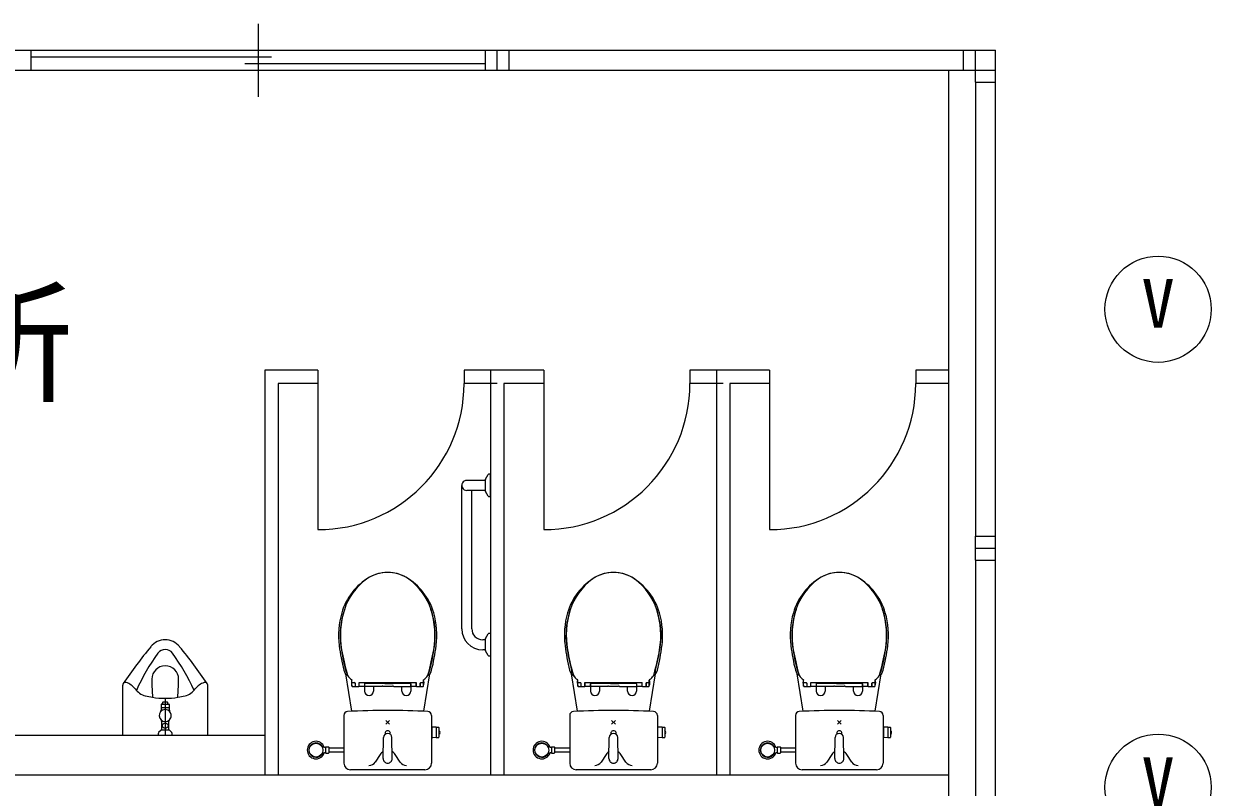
# Model space of a CAD drawing. Units: millimetres at full size, sheet at 1:100. Extents: x -84100 to 167013, y -59450 to 59350.
# Drawn here: x -19736 to -15266, y -18928 to -16053 of the extents above; entities that cross this region are included whole.
import ezdxf
from ezdxf.enums import TextEntityAlignment as Align

# ---------------------------------------------------------------- set-up
doc = ezdxf.new("R2010")
doc.units = ezdxf.units.MM
doc.header["$LTSCALE"] = 100
for name, color, linetype, lineweight in [('0-2_間仕切り', 5, 'Continuous', 9), ('0-4_通り芯', 3, 'Continuous', 9), ('0-7_作図線', 7, 'Continuous', 9), ('0-B_部屋面積', 4, 'Continuous', 9), ('3-3', 4, 'Continuous', 9)]:
    doc.layers.add(name, color=color, linetype=linetype, lineweight=lineweight)
doc.layers.add('1-E', color=7, linetype='Continuous')
doc.styles.add('ＭＳ ゴシック', font='')
doc.styles.get('ＭＳ ゴシック').set_extended_font_data('MS Gothic')

msp = doc.modelspace()

# ---------------------------------------------------------------- linework, layer by layer
at = {"layer": '0-2_間仕切り'}
for p, q in [((-18853.5, -16053.3), (-18853.5, -16328.3)), ((-19708.5, -16153.3), (-17998.5, -16153.3)), ((-19708.5, -16178.3), (-18803.5, -16178.3)), ((-18903.5, -16203.3), (-17998.5, -16203.3)), ((-19708.5, -16228.3), (-17998.5, -16228.3))]:
    msp.add_line(p, q, dxfattribs=at)
at = {"layer": '0-4_通り芯'}
for p, q in [((-17908.5, -16153.3), (-16198.5, -16153.3)), ((-17908.5, -16228.3), (-16198.5, -16228.3)), ((-16253.5, -21583.3), (-16253.5, -16228.3)), ((-16153.5, -16273.3), (-16153.5, -17983.3)), ((-16078.5, -17983.3), (-16078.5, -16273.3)), ((-16153.5, -18073.3), (-16153.5, -19783.3)), ((-16078.5, -19783.3), (-16078.5, -18073.3)), ((-16253.5, -18883.3), (-22443.5, -18883.3))]:
    msp.add_line(p, q, dxfattribs=at)
at = {"layer": '0-7_作図線'}
for p, q in [((-19798.5, -16153.3), (-19708.5, -16153.3)), ((-19708.5, -16228.3), (-19708.5, -16153.3)), ((-17998.5, -16153.3), (-17908.5, -16153.3)), ((-17998.5, -16228.3), (-17998.5, -16153.3)), ((-17953.5, -16228.3), (-17953.5, -16153.3)), ((-17908.5, -16228.3), (-17908.5, -16153.3)), ((-16198.5, -16153.3), (-16078.5, -16153.3)), ((-16198.5, -16228.3), (-16198.5, -16153.3)), ((-16153.5, -16273.3), (-16153.5, -16153.3)), ((-16078.5, -16273.3), (-16078.5, -16153.3)), ((-19798.5, -16228.3), (-19708.5, -16228.3)), ((-17998.5, -16228.3), (-17908.5, -16228.3)), ((-16198.5, -16228.3), (-16078.5, -16228.3)), ((-16153.5, -16273.3), (-16078.5, -16273.3)), ((-16153.5, -17983.3), (-16078.5, -17983.3)), ((-16153.5, -18073.3), (-16153.5, -17983.3)), ((-16078.5, -18073.3), (-16078.5, -17983.3)), ((-16153.5, -18028.3), (-16078.5, -18028.3)), ((-16153.5, -18073.3), (-16078.5, -18073.3))]:
    msp.add_line(p, q, dxfattribs=at)
at = {"layer": '0-B_部屋面積'}
for p, q in [((-18628.5, -17358.3), (-18828.5, -17358.3)), ((-18828.5, -17358.3), (-18828.5, -18883.3)), ((-18628.5, -17358.3), (-18628.5, -17958.3)), ((-18078.5, -17358.3), (-18078.5, -17408.3)), ((-17953.5, -17358.3), (-18078.5, -17358.3)), ((-17778.5, -17358.3), (-17978.5, -17358.3)), ((-17978.5, -17358.3), (-17978.5, -18883.3)), ((-17778.5, -17358.3), (-17778.5, -17958.3)), ((-17228.5, -17358.3), (-17228.5, -17408.3)), ((-17103.5, -17358.3), (-17228.5, -17358.3)), ((-17128.5, -17358.3), (-17128.5, -18883.3)), ((-16928.5, -17358.3), (-17128.5, -17358.3)), ((-16928.5, -17358.3), (-16928.5, -17958.3)), ((-16253.5, -17358.3), (-16378.5, -17358.3)), ((-16378.5, -17358.3), (-16378.5, -17408.3)), ((-18628.5, -17408.3), (-18778.5, -17408.3)), ((-18778.5, -17408.3), (-18778.5, -18883.3)), ((-17953.5, -17408.3), (-18078.5, -17408.3)), ((-17778.5, -17408.3), (-17928.5, -17408.3)), ((-17928.5, -17408.3), (-17928.5, -18883.3)), ((-17103.5, -17408.3), (-17228.5, -17408.3)), ((-17078.5, -17408.3), (-17078.5, -18883.3)), ((-16928.5, -17408.3), (-17078.5, -17408.3)), ((-16253.5, -17408.3), (-16378.5, -17408.3)), ((-17998.5, -17772.6), (-18068.5, -17772.6)), ((-17998.5, -17813.6), (-17998.5, -17769.6)), ((-17998.2, -17768.7), (-17987.9, -17750.6)), ((-17978.5, -17749.1), (-17985.3, -17749.1)), ((-17978.5, -17834.1), (-17978.5, -17749.1)), ((-18087.5, -18331.6), (-18087.5, -17791.6)), ((-17998.5, -17810.6), (-18068.5, -17810.6)), ((-18049.5, -18331.6), (-18049.5, -17810.6)), ((-17987.9, -17832.6), (-17998.3, -17814.6)), ((-17978.5, -17834.1), (-17985.3, -17834.1)), ((-17998.5, -18413.6), (-17998.5, -18369.7)), ((-17998.2, -18368.6), (-17987.9, -18350.6)), ((-17978.5, -18349.1), (-17985.3, -18349.1)), ((-17998.5, -18372.6), (-18008.5, -18372.6)), ((-17998.5, -18410.6), (-18008.5, -18410.6)), ((-17987.9, -18432.6), (-17998.2, -18414.6)), ((-17978.5, -18434.1), (-17985.3, -18434.1)), ((-18501.5, -18642.4), (-18524.1, -18501.4)), ((-18230.5, -18642.4), (-18207.9, -18501.4)), ((-17651.5, -18642.4), (-17674.1, -18501.4)), ((-17380.5, -18642.4), (-17357.9, -18501.4)), ((-16801.5, -18642.4), (-16824.1, -18501.4)), ((-16530.5, -18642.4), (-16507.9, -18501.4)), ((-19363.5, -18733.3), (-19363.5, -18543.3)), ((-19254, -18521.4), (-19254, -18533.4)), ((-19253.8, -18543.1), (-19251.5, -18589.5)), ((-19155.6, -18589.5), (-19153.3, -18543.1)), ((-19153, -18533.4), (-19153, -18521.4)), ((-19043.5, -18733.3), (-19043.5, -18543.3)), ((-18500.5, -18547.3), (-18500.5, -18525.5)), ((-18500.5, -18534.3), (-18490.5, -18534.3)), ((-18499.5, -18548.3), (-18488.7, -18548.3)), ((-18498.8, -18534.3), (-18490.7, -18534.6)), ((-18488.7, -18536.6), (-18488.7, -18548.3)), ((-18488.5, -18536.3), (-18488.5, -18547.3)), ((-18487.5, -18548.3), (-18474.5, -18548.3)), ((-18473.5, -18547.3), (-18473.5, -18533.9)), ((-18473.5, -18533.9), (-18473.3, -18533.9)), ((-18473.3, -18547.3), (-18473.3, -18533.9)), ((-18473.3, -18533.9), (-18396, -18533.9)), ((-18454.3, -18548.3), (-18472.3, -18548.3)), ((-18453.3, -18539.6), (-18453.3, -18547.3)), ((-18453, -18538.6), (-18453, -18566.3)), ((-18389, -18548.3), (-18452, -18548.3)), ((-18377, -18538.3), (-18451.2, -18537.6)), ((-18419.1, -18548.3), (-18419.1, -18553.3)), ((-18384.7, -18547.3), (-18347.4, -18547.3)), ((-18366, -18538.3), (-18377, -18538.3)), ((-18355, -18538.3), (-18366, -18538.3)), ((-18346, -18538.3), (-18355, -18538.3)), ((-18280.8, -18537.6), (-18346, -18538.3)), ((-18343, -18548.3), (-18280, -18548.3)), ((-18336, -18533.9), (-18258.8, -18533.9)), ((-18312.9, -18553.3), (-18312.9, -18548.3)), ((-18279, -18538.6), (-18279, -18566.3)), ((-18278.8, -18547.3), (-18278.8, -18539.6)), ((-18259.8, -18548.3), (-18277.8, -18548.3)), ((-18258.8, -18533.9), (-18258.8, -18547.3)), ((-18258.8, -18533.9), (-18258.5, -18533.9)), ((-18258.5, -18547.3), (-18258.5, -18533.9)), ((-18257.5, -18548.3), (-18244.5, -18548.3)), ((-18243.5, -18536.3), (-18243.5, -18547.3)), ((-18243.3, -18548.3), (-18243.3, -18536.6)), ((-18243.3, -18548.3), (-18232.5, -18548.3)), ((-18241.5, -18534.3), (-18231.5, -18534.3)), ((-18241.4, -18534.6), (-18233.2, -18534.3)), ((-18231.5, -18547.3), (-18231.5, -18525.5)), ((-17650.5, -18547.3), (-17650.5, -18525.5)), ((-17650.5, -18534.3), (-17640.5, -18534.3)), ((-17649.5, -18548.3), (-17638.7, -18548.3)), ((-17648.8, -18534.3), (-17640.7, -18534.6)), ((-17638.7, -18536.6), (-17638.7, -18548.3)), ((-17638.5, -18536.3), (-17638.5, -18547.3)), ((-17637.5, -18548.3), (-17624.5, -18548.3)), ((-17623.5, -18547.3), (-17623.5, -18533.9)), ((-17623.5, -18533.9), (-17623.3, -18533.9)), ((-17623.3, -18547.3), (-17623.3, -18533.9)), ((-17623.3, -18533.9), (-17546, -18533.9)), ((-17604.3, -18548.3), (-17622.3, -18548.3)), ((-17603.3, -18539.6), (-17603.3, -18547.3)), ((-17603, -18538.6), (-17603, -18566.3)), ((-17539, -18548.3), (-17602, -18548.3)), ((-17527, -18538.3), (-17601.2, -18537.6)), ((-17569.1, -18548.3), (-17569.1, -18553.3)), ((-17534.7, -18547.3), (-17497.4, -18547.3)), ((-17516, -18538.3), (-17527, -18538.3)), ((-17505, -18538.3), (-17516, -18538.3)), ((-17496, -18538.3), (-17505, -18538.3)), ((-17430.8, -18537.6), (-17496, -18538.3)), ((-17493, -18548.3), (-17430, -18548.3)), ((-17486, -18533.9), (-17408.8, -18533.9)), ((-17462.9, -18553.3), (-17462.9, -18548.3)), ((-17429, -18538.6), (-17429, -18566.3)), ((-17428.8, -18547.3), (-17428.8, -18539.6)), ((-17409.8, -18548.3), (-17427.8, -18548.3)), ((-17408.8, -18533.9), (-17408.8, -18547.3)), ((-17408.8, -18533.9), (-17408.5, -18533.9)), ((-17408.5, -18547.3), (-17408.5, -18533.9)), ((-17407.5, -18548.3), (-17394.5, -18548.3)), ((-17393.5, -18536.3), (-17393.5, -18547.3)), ((-17393.3, -18548.3), (-17393.3, -18536.6)), ((-17393.3, -18548.3), (-17382.5, -18548.3)), ((-17391.5, -18534.3), (-17381.5, -18534.3)), ((-17391.4, -18534.6), (-17383.2, -18534.3)), ((-17381.5, -18547.3), (-17381.5, -18525.5)), ((-16800.5, -18547.3), (-16800.5, -18525.5)), ((-16800.5, -18534.3), (-16790.5, -18534.3)), ((-16799.5, -18548.3), (-16788.7, -18548.3)), ((-16798.8, -18534.3), (-16790.7, -18534.6)), ((-16788.7, -18536.6), (-16788.7, -18548.3)), ((-16788.5, -18536.3), (-16788.5, -18547.3)), ((-16787.5, -18548.3), (-16774.5, -18548.3)), ((-16773.5, -18533.9), (-16773.3, -18533.9)), ((-16773.5, -18547.3), (-16773.5, -18533.9)), ((-16773.3, -18533.9), (-16696, -18533.9)), ((-16773.3, -18547.3), (-16773.3, -18533.9)), ((-16754.3, -18548.3), (-16772.3, -18548.3)), ((-16753.3, -18539.6), (-16753.3, -18547.3)), ((-16753, -18538.6), (-16753, -18566.3)), ((-16689, -18548.3), (-16752, -18548.3)), ((-16677, -18538.3), (-16751.2, -18537.6)), ((-16719.1, -18548.3), (-16719.1, -18553.3)), ((-16696, -18533.9), (-16695, -18533.9)), ((-16695, -18533.9), (-16693.9, -18533.9)), ((-16693.9, -18533.9), (-16692.6, -18533.9)), ((-16692.6, -18533.9), (-16691.2, -18533.9)), ((-16691.2, -18533.9), (-16689.6, -18533.9)), ((-16689.6, -18533.9), (-16687.9, -18533.9)), ((-16687.9, -18533.9), (-16686, -18533.9)), ((-16686, -18533.9), (-16684, -18533.9)), ((-16684.7, -18547.3), (-16647.4, -18547.3)), ((-16684, -18533.9), (-16681.8, -18533.9)), ((-16681.8, -18533.9), (-16679.5, -18533.9)), ((-16679.5, -18533.9), (-16677, -18533.9)), ((-16677, -18533.9), (-16671.5, -18533.8)), ((-16666, -18538.3), (-16677, -18538.3)), ((-16671.5, -18533.8), (-16666, -18533.8)), ((-16666, -18533.8), (-16660.5, -18533.8)), ((-16655, -18538.3), (-16666, -18538.3)), ((-16660.5, -18533.8), (-16655, -18533.9)), ((-16655, -18533.9), (-16652.5, -18533.9)), ((-16652.5, -18533.9), (-16650.2, -18533.9)), ((-16650.2, -18533.9), (-16648.1, -18533.9)), ((-16648.1, -18533.9), (-16646, -18533.9)), ((-16646, -18533.9), (-16644.1, -18533.9)), ((-16644.1, -18533.9), (-16642.4, -18533.9)), ((-16643, -18548.3), (-16580, -18548.3)), ((-16642.4, -18533.9), (-16640.8, -18533.9)), ((-16640.8, -18533.9), (-16639.4, -18533.9)), ((-16639.4, -18533.9), (-16638.1, -18533.9)), ((-16638.1, -18533.9), (-16637, -18533.9)), ((-16637, -18533.9), (-16636, -18533.9)), ((-16612.9, -18553.3), (-16612.9, -18548.3)), ((-16579, -18538.6), (-16579, -18566.3)), ((-16578.8, -18547.3), (-16578.8, -18539.6)), ((-16559.8, -18548.3), (-16577.8, -18548.3)), ((-16558.8, -18533.9), (-16558.8, -18547.3)), ((-16558.5, -18547.3), (-16558.5, -18533.9)), ((-16557.5, -18548.3), (-16544.5, -18548.3)), ((-16543.5, -18536.3), (-16543.5, -18547.3)), ((-16543.3, -18548.3), (-16543.3, -18536.6)), ((-16543.3, -18548.3), (-16532.5, -18548.3)), ((-16541.5, -18534.3), (-16531.5, -18534.3)), ((-16541.4, -18534.6), (-16533.2, -18534.3)), ((-16531.5, -18547.3), (-16531.5, -18525.5)), ((-19203.5, -18593.3), (-19203.5, -18733.3)), ((-18419, -18553.3), (-18419, -18566.3)), ((-18313, -18566.3), (-18313, -18553.3)), ((-17569, -18553.3), (-17569, -18566.3)), ((-17463, -18566.3), (-17463, -18553.3)), ((-16719, -18553.3), (-16719, -18566.3)), ((-16613, -18566.3), (-16613, -18553.3)), ((-19219.3, -18629.3), (-19219.3, -18638.5)), ((-19187.8, -18629.3), (-19219.3, -18629.3)), ((-19218.8, -18617.3), (-19219, -18629.3)), ((-19216.8, -18615.3), (-19193.6, -18615.3)), ((-19213.4, -18609.3), (-19213.5, -18615.3)), ((-19193.6, -18615.3), (-19193.7, -18609.3)), ((-19193.6, -18615.3), (-19190.2, -18615.3)), ((-19188.2, -18617.3), (-19188, -18629.3)), ((-19187.8, -18638.5), (-19187.8, -18629.3)), ((-19217, -18680), (-19217, -18712.3)), ((-19190, -18712.3), (-19190, -18680)), ((-18531, -18658.1), (-18531, -18837.3)), ((-18358.9, -18690.4), (-18373.1, -18676.3)), ((-18358.9, -18676.3), (-18373.1, -18690.4)), ((-18201, -18658.1), (-18201, -18837.3)), ((-17681, -18658.1), (-17681, -18837.3)), ((-17508.9, -18690.4), (-17523.1, -18676.3)), ((-17508.9, -18676.3), (-17523.1, -18690.4)), ((-17351, -18658.1), (-17351, -18837.3)), ((-16831, -18658.1), (-16831, -18837.3)), ((-16658.9, -18676.3), (-16673.1, -18690.4)), ((-16658.9, -18690.4), (-16673.1, -18676.3)), ((-16501, -18658.1), (-16501, -18837.3)), ((-19229.3, -18733.3), (-19229.3, -18724.9)), ((-19219.2, -18712.8), (-19228.2, -18722.2)), ((-19218.1, -18712.3), (-19188.9, -18712.3)), ((-19187.8, -18712.8), (-19178.9, -18722.2)), ((-19177.8, -18733.3), (-19177.8, -18724.9)), ((-18199, -18705.8), (-18201, -18705.8)), ((-18199, -18740.8), (-18199, -18702.9)), ((-18183.3, -18702.3), (-18198, -18701.9)), ((-18183, -18702.6), (-18183, -18741.1)), ((-18183, -18702.6), (-18174, -18702.6)), ((-18173, -18703.6), (-18173, -18740.1)), ((-17349, -18705.8), (-17351, -18705.8)), ((-17349, -18740.8), (-17349, -18702.9)), ((-17333.3, -18702.3), (-17348, -18701.9)), ((-17333, -18702.6), (-17333, -18741.1)), ((-17333, -18702.6), (-17324, -18702.6)), ((-17323, -18703.6), (-17323, -18740.1)), ((-16499, -18705.8), (-16501, -18705.8)), ((-16499, -18740.8), (-16499, -18702.9)), ((-16483.3, -18702.3), (-16498, -18701.9)), ((-16483, -18702.6), (-16474, -18702.6)), ((-16483, -18702.6), (-16483, -18741.1)), ((-16473, -18703.6), (-16473, -18740.1)), ((-18828.5, -18733.3), (-22353.5, -18733.3)), ((-18383, -18820.1), (-18382, -18741.3)), ((-18349, -18820.1), (-18350, -18741.3)), ((-18199, -18737.8), (-18201, -18737.8)), ((-18183.3, -18741.3), (-18198, -18741.8)), ((-18183, -18741.1), (-18174, -18741.1)), ((-17533, -18820.1), (-17532, -18741.3)), ((-17499, -18820.1), (-17500, -18741.3)), ((-17349, -18737.8), (-17351, -18737.8)), ((-17333.3, -18741.3), (-17348, -18741.8)), ((-17333, -18741.1), (-17324, -18741.1)), ((-16683, -18820.1), (-16682, -18741.3)), ((-16649, -18820.1), (-16650, -18741.3)), ((-16499, -18737.8), (-16501, -18737.8)), ((-16483.3, -18741.3), (-16498, -18741.8)), ((-16483, -18741.1), (-16474, -18741.1)), ((-18600, -18777.3), (-18599.3, -18776.5)), ((-18600, -18777.3), (-18600, -18799.3)), ((-18600, -18799.3), (-18599.3, -18800)), ((-18599.3, -18776.5), (-18588.8, -18776.5)), ((-18599.3, -18800), (-18588.8, -18800)), ((-18588, -18777.3), (-18588.8, -18776.5)), ((-18588, -18799.3), (-18588.8, -18800)), ((-18588, -18777.3), (-18588, -18799.3)), ((-18531, -18781), (-18588, -18781)), ((-18531, -18795.6), (-18588, -18795.6)), ((-18394, -18804.8), (-18412.7, -18834.4)), ((-18319.4, -18834.4), (-18338.1, -18804.8)), ((-17750, -18777.3), (-17749.3, -18776.5)), ((-17750, -18777.3), (-17750, -18799.3)), ((-17750, -18799.3), (-17749.3, -18800)), ((-17749.3, -18776.5), (-17738.8, -18776.5)), ((-17749.3, -18800), (-17738.8, -18800)), ((-17738, -18777.3), (-17738.8, -18776.5)), ((-17738, -18799.3), (-17738.8, -18800)), ((-17738, -18777.3), (-17738, -18799.3)), ((-17681, -18781), (-17738, -18781)), ((-17681, -18795.6), (-17738, -18795.6)), ((-17544, -18804.8), (-17562.7, -18834.4)), ((-17469.4, -18834.4), (-17488.1, -18804.8)), ((-16899.3, -18800), (-16888.8, -18800)), ((-16888, -18777.3), (-16888.8, -18776.5)), ((-16888, -18799.3), (-16888.8, -18800)), ((-16888, -18777.3), (-16888, -18799.3)), ((-16831, -18781), (-16888, -18781)), ((-16831, -18795.6), (-16888, -18795.6)), ((-16694, -18804.8), (-16712.7, -18834.4)), ((-16619.4, -18834.4), (-16638.1, -18804.8)), ((-18226, -18862.3), (-18506, -18862.3)), ((-17376, -18862.3), (-17656, -18862.3)), ((-16526, -18862.3), (-16806, -18862.3))]:
    msp.add_line(p, q, dxfattribs=at)
for points in [[(-18396, -18533.9), (-18395, -18533.9), (-18393.9, -18533.9), (-18392.6, -18533.9), (-18391.2, -18533.9), (-18389.6, -18533.9), (-18387.9, -18533.9), (-18386, -18533.9), (-18384, -18533.9), (-18381.8, -18533.9), (-18379.5, -18533.9), (-18377, -18533.9), (-18371.5, -18533.8), (-18366, -18533.8), (-18360.5, -18533.8), (-18355, -18533.9), (-18352.5, -18533.9), (-18350.2, -18533.9), (-18348.1, -18533.9), (-18346, -18533.9), (-18344.1, -18533.9), (-18342.4, -18533.9), (-18340.8, -18533.9), (-18339.4, -18533.9), (-18338.1, -18533.9), (-18337, -18533.9), (-18336, -18533.9)], [(-17546, -18533.9), (-17545, -18533.9), (-17543.9, -18533.9), (-17542.6, -18533.9), (-17541.2, -18533.9), (-17539.6, -18533.9), (-17537.9, -18533.9), (-17536, -18533.9), (-17534, -18533.9), (-17531.8, -18533.9), (-17529.5, -18533.9), (-17527, -18533.9), (-17521.5, -18533.8), (-17516, -18533.8), (-17510.5, -18533.8), (-17505, -18533.9), (-17502.5, -18533.9), (-17500.2, -18533.9), (-17498.1, -18533.9), (-17496, -18533.9), (-17494.1, -18533.9), (-17492.4, -18533.9), (-17490.8, -18533.9), (-17489.4, -18533.9), (-17488.1, -18533.9), (-17487, -18533.9), (-17486, -18533.9)], [(-16580.8, -18537.6), (-16646, -18538.3), (-16655, -18538.3)], [(-16636, -18533.9), (-16558.8, -18533.9), (-16558.5, -18533.9)], [(-16900, -18777.3), (-16899.3, -18776.5), (-16888.8, -18776.5)], [(-16900, -18777.3), (-16900, -18799.3), (-16899.3, -18800)]]:
    msp.add_lwpolyline(points, dxfattribs=at)
for centre, radius in [((-19203.5, -18696.3), 10.5), ((-18636, -18788.3), 26.2), ((-17786, -18788.3), 26.2), ((-16936, -18788.3), 26.2)]:
    msp.add_circle(centre, radius, dxfattribs=at)
for centre, radius, start, end in [((-18628.5, -17408.3), 550, 270, 360), ((-17778.5, -17408.3), 550, 270, 360), ((-16928.5, -17408.3), 550, 270, 360), ((-18068.5, -17791.6), 19, 90, 270.0004), ((-17996.5, -17769.6), 2, 150.1, 180), ((-17985.3, -17752.1), 3, 90, 150.102), ((-17996.5, -17813.6), 2, 180, 209.9), ((-17985.3, -17831.1), 3, 209.898, 270), ((-18320.9, -18334.2), 227, 120.0891, 163.9428), ((-18314.6, -18327.8), 225, 125.737, 162.4982), ((-18366, -18256.3), 137, 54.263, 125.737), ((-18366, -18256.3), 137, 59.9109, 120.0891), ((-18411.1, -18334.2), 227, 16.0572, 59.9109), ((-18417.4, -18327.8), 225, 17.5018, 54.263), ((-17470.9, -18334.2), 227, 120.0891, 163.9428), ((-17464.6, -18327.8), 225, 125.737, 162.4982), ((-17516, -18256.3), 137, 54.263, 125.737), ((-17516, -18256.3), 137, 59.9109, 120.0891), ((-17561.1, -18334.2), 227, 16.0572, 59.9109), ((-17567.4, -18327.8), 225, 17.5018, 54.263), ((-16620.9, -18334.2), 227, 120.0891, 163.9428), ((-16614.6, -18327.8), 225, 125.737, 162.4982), ((-16666, -18256.3), 137, 54.263, 125.737), ((-16666, -18256.3), 137, 59.9109, 120.0891), ((-16711.1, -18334.2), 227, 16.0572, 59.9109), ((-16717.4, -18327.8), 225, 17.5018, 54.263), ((-18244, -18356.3), 307, 163.9428, 187.2656), ((-18244, -18356.3), 301, 161.2166, 188.144), ((-18224, -18356.3), 320, 162.4982, 189.7492), ((-18488, -18356.3), 301, 351.856, 18.7834), ((-18508, -18356.3), 320, 350.2508, 17.5018), ((-18488, -18356.3), 307, 352.7344, 16.0572), ((-17394, -18356.3), 307, 163.9428, 187.2656), ((-17394, -18356.3), 301, 161.2166, 188.144), ((-17374, -18356.3), 320, 162.4982, 189.7492), ((-17638, -18356.3), 301, 351.856, 18.7834), ((-17658, -18356.3), 320, 350.2508, 17.5018), ((-17638, -18356.3), 307, 352.7344, 16.0572), ((-16544, -18356.3), 307, 163.9428, 187.2656), ((-16544, -18356.3), 301, 161.2166, 188.144), ((-16524, -18356.3), 320, 162.4982, 189.7492), ((-16788, -18356.3), 301, 351.856, 18.7834), ((-16808, -18356.3), 320, 350.2508, 17.5018), ((-16788, -18356.3), 307, 352.7344, 16.0572), ((-18008.5, -18331.6), 79, 180, 270), ((-18008.5, -18331.6), 41, 180, 270), ((-17996.5, -18369.7), 2, 150.1, 180), ((-17985.3, -18352.1), 3, 90, 150.101), ((-17711.6, -19667.7), 2000, 140.6252, 145.5969), ((-19203.5, -18443.3), 70, 90, 140.6255), ((-19203.5, -18443.3), 34, 35.8043, 144.1934), ((-19203.5, -18443.3), 70, 39.3751, 90), ((-20695.4, -19667.7), 2000, 34.4031, 39.3748), ((-17755, -18294), 800, 187.2656, 193.9829), ((-17710.5, -18280), 840, 188.144, 194.3016), ((-17691.8, -18264.9), 860, 189.7492, 196.0105), ((-19040.2, -18264.9), 860, 343.9895, 350.2508), ((-19021.6, -18280), 840, 345.6984, 351.8559), ((-18977.1, -18294), 800, 346.0171, 352.7344), ((-17996.5, -18413.6), 2, 180, 209.9), ((-16905, -18294), 800, 187.2656, 193.9829), ((-16860.5, -18280), 840, 188.144, 194.3016), ((-16841.8, -18264.9), 860, 189.7492, 196.0105), ((-18190.2, -18264.9), 860, 343.9895, 350.2508), ((-18171.6, -18280), 840, 345.6984, 351.8559), ((-18127.1, -18294), 800, 346.0171, 352.7344), ((-16055, -18294), 800, 187.2656, 193.9829), ((-16010.5, -18280), 840, 188.144, 194.3016), ((-15991.8, -18264.9), 860, 189.7492, 196.0105), ((-17340.2, -18264.9), 860, 343.9895, 350.2508), ((-17321.6, -18280), 840, 345.6984, 351.8559), ((-17277.1, -18294), 800, 346.0171, 352.7344), ((-18582.2, -18891.4), 800, 144.2022, 155.828), ((-19824.8, -18891.4), 800, 24.172, 35.7977), ((-17985.3, -18431.1), 3, 209.899, 270), ((-19203.5, -18521.4), 50.5, 0, 180), ((-18497.3, -18478.8), 35, 193.9829, 237.8578), ((-18490.5, -18478.8), 35, 194.3016, 214.0763), ((-18484.8, -18492.4), 35, 196.0105, 207.2597), ((-18234.7, -18478.8), 35, 302.1422, 346.0171), ((-18247.2, -18492.4), 35, 332.7403, 343.9895), ((-18241.5, -18478.8), 35, 325.9236, 345.6984), ((-17647.3, -18478.8), 35, 193.9829, 237.8578), ((-17640.5, -18478.8), 35, 194.3016, 214.0763), ((-17634.8, -18492.4), 35, 196.0105, 207.2597), ((-17384.7, -18478.8), 35, 302.1422, 346.0171), ((-17397.2, -18492.4), 35, 332.7403, 343.9895), ((-17391.5, -18478.8), 35, 325.9236, 345.6984), ((-16797.3, -18478.8), 35, 193.9829, 237.8578), ((-16790.5, -18478.8), 35, 194.3016, 214.0763), ((-16784.8, -18492.4), 35, 196.0105, 207.2597), ((-16534.7, -18478.8), 35, 302.1422, 346.0171), ((-16547.2, -18492.4), 35, 332.7403, 343.9895), ((-16541.5, -18478.8), 35, 325.9236, 345.6984), ((-19353.5, -18543.3), 10, 145.598, 180), ((-19353.5, -18543.3), 10, 72.5961, 145.598), ((-19372.8, -18600.1), 70, 36.912, 71.4253), ((-19059, -18533.4), 195, 180, 182.8592), ((-19348, -18533.4), 195, 357.1408, 360), ((-19034.2, -18600.1), 70, 108.9638, 143.0885), ((-19053.5, -18543.3), 10, 34.4062, 110.1329), ((-19053.5, -18543.3), 10, 0, 34.4062), ((-18484.8, -18492.4), 35, 207.2597, 240.517), ((-18472.8, -18534.3), 30, 159.7594, 202.5403), ((-18503.5, -18525.5), 3, 31.3923, 60.517), ((-18503.5, -18525.5), 3, 0, 31.3923), ((-18499.5, -18533.3), 1, 180, 270), ((-18499.5, -18547.3), 1, 180, 270), ((-18490.7, -18536.6), 2, 0, 88.2986), ((-18490.5, -18536.3), 2, 0, 90), ((-18487.5, -18547.3), 1, 180, 270), ((-18474.5, -18547.3), 1, 270, 360), ((-18472.3, -18547.3), 1, 180, 270), ((-18454.3, -18547.3), 1, 270, 360), ((-18451.3, -18539.6), 2, 151.045, 180), ((-18451.3, -18539.6), 2, 89.0462, 151.045), ((-18452, -18547.3), 1, 180, 270), ((-18389, -18543.3), 5, 270, 295.8419), ((-18384.7, -18552.3), 5, 90, 115.8419), ((-18347.4, -18552.3), 5, 64.1581, 90), ((-18343, -18543.3), 5, 244.1581, 270), ((-18280.8, -18539.6), 2, 28.955, 90.9765), ((-18280, -18547.3), 1, 270, 360), ((-18280.8, -18539.6), 2, 0, 28.955), ((-18277.8, -18547.3), 1, 180, 270), ((-18259.8, -18547.3), 1, 270, 360), ((-18257.5, -18547.3), 1, 180, 270), ((-18244.5, -18547.3), 1, 270, 360), ((-18241.5, -18536.3), 2, 90, 180), ((-18241.3, -18536.6), 2, 91.7014, 180), ((-18232.5, -18533.3), 1, 270, 360), ((-18232.5, -18547.3), 1, 270, 360), ((-18259.2, -18534.3), 30, 337.4597, 20.2406), ((-18228.5, -18525.5), 3, 148.6077, 180), ((-18228.5, -18525.5), 3, 119.483, 148.6077), ((-18247.2, -18492.4), 35, 299.483, 332.7403), ((-17634.8, -18492.4), 35, 207.2597, 240.517), ((-17622.8, -18534.3), 30, 159.7594, 202.5403), ((-17653.5, -18525.5), 3, 31.3923, 60.517), ((-17653.5, -18525.5), 3, 0, 31.3923), ((-17649.5, -18533.3), 1, 180, 270), ((-17649.5, -18547.3), 1, 180, 270), ((-17640.7, -18536.6), 2, 0, 88.2986), ((-17640.5, -18536.3), 2, 0, 90), ((-17637.5, -18547.3), 1, 180, 270), ((-17624.5, -18547.3), 1, 270, 360), ((-17622.3, -18547.3), 1, 180, 270), ((-17604.3, -18547.3), 1, 270, 360), ((-17601.3, -18539.6), 2, 151.045, 180), ((-17601.3, -18539.6), 2, 89.0462, 151.045), ((-17602, -18547.3), 1, 180, 270), ((-17539, -18543.3), 5, 270, 295.8419), ((-17534.7, -18552.3), 5, 90, 115.8419), ((-17497.4, -18552.3), 5, 64.1581, 90), ((-17493, -18543.3), 5, 244.1581, 270), ((-17430.8, -18539.6), 2, 28.955, 90.9765), ((-17430, -18547.3), 1, 270, 360), ((-17430.8, -18539.6), 2, 0, 28.955), ((-17427.8, -18547.3), 1, 180, 270), ((-17409.8, -18547.3), 1, 270, 360), ((-17407.5, -18547.3), 1, 180, 270), ((-17394.5, -18547.3), 1, 270, 360), ((-17391.5, -18536.3), 2, 90, 180), ((-17391.3, -18536.6), 2, 91.7014, 180), ((-17382.5, -18533.3), 1, 270, 360), ((-17382.5, -18547.3), 1, 270, 360), ((-17409.2, -18534.3), 30, 337.4597, 20.2406), ((-17378.5, -18525.5), 3, 148.6077, 180), ((-17378.5, -18525.5), 3, 119.483, 148.6077), ((-17397.2, -18492.4), 35, 299.483, 332.7403), ((-16784.8, -18492.4), 35, 207.2597, 240.517), ((-16772.8, -18534.3), 30, 159.7594, 202.5403), ((-16803.5, -18525.5), 3, 31.3923, 60.517), ((-16803.5, -18525.5), 3, 0, 31.3923), ((-16799.5, -18533.3), 1, 180, 270), ((-16799.5, -18547.3), 1, 180, 270), ((-16790.7, -18536.6), 2, 0, 88.2986), ((-16790.5, -18536.3), 2, 0, 90), ((-16787.5, -18547.3), 1, 180, 270), ((-16774.5, -18547.3), 1, 270, 360), ((-16772.3, -18547.3), 1, 180, 270), ((-16754.3, -18547.3), 1, 270, 360), ((-16751.3, -18539.6), 2, 151.045, 180), ((-16751.3, -18539.6), 2, 89.0462, 151.045), ((-16752, -18547.3), 1, 180, 270), ((-16689, -18543.3), 5, 270, 295.8419), ((-16684.7, -18552.3), 5, 90, 115.8419), ((-16647.4, -18552.3), 5, 64.1581, 90), ((-16643, -18543.3), 5, 244.1581, 270), ((-16580.8, -18539.6), 2, 28.955, 90.9765), ((-16580, -18547.3), 1, 270, 360), ((-16580.8, -18539.6), 2, 0, 28.955), ((-16577.8, -18547.3), 1, 180, 270), ((-16559.8, -18547.3), 1, 270, 360), ((-16557.5, -18547.3), 1, 180, 270), ((-16544.5, -18547.3), 1, 270, 360), ((-16541.5, -18536.3), 2, 90, 180), ((-16541.3, -18536.6), 2, 91.7014, 180), ((-16532.5, -18533.3), 1, 270, 360), ((-16532.5, -18547.3), 1, 270, 360), ((-16528.5, -18525.5), 3, 148.6077, 180), ((-16559.2, -18534.3), 30, 337.4597, 20.2406), ((-16528.5, -18525.5), 3, 119.483, 148.6077), ((-16547.2, -18492.4), 35, 299.483, 332.7403), ((-19260.9, -18516.1), 70, 216.911, 255.5564), ((-19203.5, -18293.3), 300, 255.5566, 260.8041), ((-19203.5, -18293.3), 300, 260.8041, 279.1959), ((-19203.5, -18293.3), 300, 279.1959, 284.4432), ((-19146.2, -18516.1), 70, 284.4436, 323.0885), ((-18436, -18566.3), 17, 180, 360), ((-18296, -18566.3), 17, 180, 360), ((-17586, -18566.3), 17, 180, 360), ((-17446, -18566.3), 17, 180, 360), ((-16736, -18566.3), 17, 180, 360), ((-16596, -18566.3), 17, 180, 360), ((-19229.3, -18638.5), 10, 323.5048, 0.0011), ((-19203.5, -18658.3), 22.5, 37.5992, 142.0066), ((-19216.8, -18617.3), 2, 89.9992, 178.9743), ((-19211.4, -18609.4), 2, 90.5502, 178.9027), ((-19203.5, -19407.3), 800, 89.4372, 90.5628), ((-19195.7, -18609.4), 2, 1.0915, 89.4254), ((-19190.2, -18617.3), 2, 1.0199, 89.9992), ((-19177.8, -18638.5), 10, 180, 217.5985), ((-18366, -21639.3), 3000, 89.9999, 92.8803), ((-18366, -21639.3), 3000, 87.1196, 90), ((-17516, -21639.3), 3000, 89.9999, 92.8803), ((-17516, -21639.3), 3000, 87.1196, 90), ((-16666, -21639.3), 3000, 89.9999, 92.8803), ((-16666, -21639.3), 3000, 87.1196, 90), ((-19203.5, -18658.3), 22.5, 142.401, 225.2917), ((-19203.5, -18658.3), 22.5, 225.2917, 314.6907), ((-19225, -18680), 8, 0, 44.8544), ((-19182, -18680), 8, 135.1951, 180), ((-19203.5, -18658.3), 22.5, 314.6907, 360), ((-19203.5, -18658.3), 22.5, 0, 37.5992), ((-18516, -18658.1), 15, 92.8812, 179.9999), ((-18216, -18658.1), 15, 0, 87.1225), ((-17666, -18658.1), 15, 92.8812, 179.9999), ((-17366, -18658.1), 15, 0, 87.1225), ((-16816, -18658.1), 15, 92.8812, 179.9999), ((-16516, -18658.1), 15, 0, 87.1225), ((-19225.3, -18724.9), 4, 136.327, 180), ((-19218.1, -18713.8), 1.5, 89.9989, 136.3287), ((-19188.9, -18713.8), 1.5, 43.6697, 89.9989), ((-19181.8, -18724.9), 4, 0, 43.6686), ((-18366, -18741.3), 16, 0, 180), ((-18366, -18725.3), 10, 342.1567, 197.8433), ((-18198, -18702.9), 1, 88.2101, 180), ((-18183.3, -18702.6), 0.3, 0, 88.2101), ((-18174, -18703.6), 1, 0, 90), ((-18177.3, -18721.8), 8.3, 301.203, 58.797), ((-17516, -18741.3), 16, 0, 180), ((-17516, -18725.3), 10, 342.1567, 197.8433), ((-17348, -18702.9), 1, 88.2101, 180), ((-17333.3, -18702.6), 0.3, 0, 88.2101), ((-17324, -18703.6), 1, 0, 90), ((-17327.3, -18721.8), 8.3, 301.203, 58.797), ((-16666, -18741.3), 16, 0, 180), ((-16666, -18725.3), 10, 342.1567, 197.8433), ((-16498, -18702.9), 1, 88.2101, 180), ((-16483.3, -18702.6), 0.3, 0, 88.2101), ((-16474, -18703.6), 1, 0, 90), ((-16477.3, -18721.8), 8.3, 301.203, 58.797), ((-18636, -18788.3), 33, 19.2468, 340.9013), ((-18636, -18788.3), 27, 40.1418, 320.0063), ((-18600.1, -18758), 20, 220.1418, 270), ((-18198, -18740.8), 1, 180, 271.7899), ((-18183.3, -18741), 0.3, 271.7899, 360), ((-18174, -18740.1), 1, 270, 360), ((-17786, -18788.3), 33, 19.2468, 340.9013), ((-17786, -18788.3), 27, 40.1418, 320.0063), ((-17750.1, -18758), 20, 220.1418, 270), ((-17348, -18740.8), 1, 180, 271.7899), ((-17333.3, -18741), 0.3, 271.7899, 360), ((-17324, -18740.1), 1, 270, 360), ((-16936, -18788.3), 33, 19.2468, 340.9013), ((-16936, -18788.3), 27, 40.1418, 320.0063), ((-16900.1, -18758), 20, 220.1418, 270), ((-16498, -18740.8), 1, 180, 271.7899), ((-16483.3, -18741), 0.3, 271.7899, 360), ((-16474, -18740.1), 1, 270, 360), ((-18600, -18818.5), 20, 90, 140.0063), ((-18366, -18822.3), 33, 120.3306, 147.8983), ((-18366, -18822.3), 33, 32.1017, 59.6694), ((-17750, -18818.5), 20, 90, 140.0063), ((-17516, -18822.3), 33, 120.3306, 147.8983), ((-17516, -18822.3), 33, 32.1017, 59.6694), ((-16900, -18818.5), 20, 90, 140.0063), ((-16666, -18822.3), 33, 120.3306, 147.8983), ((-16666, -18822.3), 33, 32.1017, 59.6694), ((-18506, -18837.3), 25, 180, 270), ((-18436.6, -18816.3), 30, 270, 323), ((-18366, -18820.3), 17, 179.2714, 270), ((-18366, -18820.3), 17, 270, 0.7285), ((-18295.4, -18816.3), 30, 217, 270), ((-18226, -18837.3), 25, 270, 360), ((-17656, -18837.3), 25, 180, 270), ((-17586.6, -18816.3), 30, 270, 323), ((-17516, -18820.3), 17, 179.2714, 270), ((-17516, -18820.3), 17, 270, 0.7285), ((-17445.4, -18816.3), 30, 217, 270), ((-17376, -18837.3), 25, 270, 360), ((-16806, -18837.3), 25, 180, 270), ((-16736.6, -18816.3), 30, 270, 323), ((-16666, -18820.3), 17, 179.2714, 270), ((-16666, -18820.3), 17, 270, 0.7285), ((-16595.4, -18816.3), 30, 217, 270), ((-16526, -18837.3), 25, 270, 360)]:
    msp.add_arc(centre, radius, start, end, dxfattribs=at)
at = {"layer": '3-3'}
for centre in [(-15466, -17128.3), (-15466, -18928.3)]:
    msp.add_circle(centre, 200, dxfattribs=at)

# ---------------------------------------------------------------- texts
at = {"layer": '1-E', "style": 'ＭＳ ゴシック'}
msp.add_text('男子便所', height=366.6, dxfattribs=at).set_placement((-21552.8, -17547), align=Align.BOTTOM_LEFT)
at = {"layer": '3-3', "style": 'ＭＳ ゴシック'}
for p in [(-15528.5, -17253.3), (-15528.5, -19053.3)]:
    msp.add_text('V', height=183.3, dxfattribs=at).set_placement(p, align=Align.BOTTOM_LEFT)

doc.saveas('drawing.dxf')
